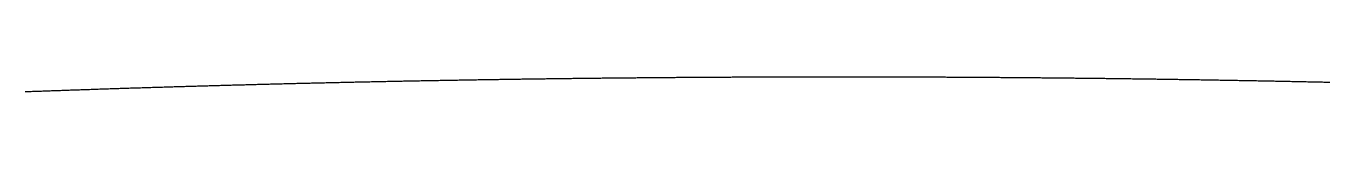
# Model space of a CAD drawing. Extents: x 6805096 to 46905100, y -25788412 to -58651.
# Drawn here: x 24497823 to 27805323, y -96428 to -58651 of the extents above; entities that cross this region are included whole.
import ezdxf

# ---------------------------------------------------------------- set-up
doc = ezdxf.new("R2010")
doc.units = 0

msp = doc.modelspace()

# ---------------------------------------------------------------- linework, layer by layer
at = {"layer": 'Layer 1'}
for p, q in [((25641431.169546, -66138.337838), (25637723.302704, -66198.85614)), ((25645139.040799, -66078.063114), (25641431.169546, -66138.337838)), ((25648846.916452, -66018.031967), (25645139.040799, -66078.063114)), ((25652554.796491, -65958.244398), (25648846.916452, -66018.031967)), ((25656262.680905, -65898.700407), (25652554.796491, -65958.244398)), ((25659970.569682, -65839.399995), (25656262.680905, -65898.700407)), ((25663678.462809, -65780.343161), (25659970.569682, -65839.399995)), ((25667386.360275, -65721.529907), (25663678.462809, -65780.343161)), ((25671094.262067, -65662.960231), (25667386.360275, -65721.529907)), ((25674802.168174, -65604.634135), (25671094.262067, -65662.960231)), ((25678510.078582, -65546.551619), (25674802.168174, -65604.634135)), ((25682217.993281, -65488.712684), (25678510.078582, -65546.551619)), ((25685925.912258, -65431.117328), (25682217.993281, -65488.712684)), ((25689633.8355, -65373.765553), (25685925.912258, -65431.117328)), ((25693341.762996, -65316.65736), (25689633.8355, -65373.765553)), ((25697049.694734, -65259.792747), (25693341.762996, -65316.65736)), ((25700757.630701, -65203.171716), (25697049.694734, -65259.792747)), ((25704465.570886, -65146.794267), (25700757.630701, -65203.171716)), ((25708173.515276, -65090.660401), (25704465.570886, -65146.794267)), ((25711881.463859, -65034.770116), (25708173.515276, -65090.660401)), ((25715589.416623, -64979.123415), (25711881.463859, -65034.770116)), ((25719297.373556, -64923.720296), (25715589.416623, -64979.123415)), ((25723005.334646, -64868.560761), (25719297.373556, -64923.720296)), ((25726713.299881, -64813.644809), (25723005.334646, -64868.560761)), ((25730421.269248, -64758.972441), (25726713.299881, -64813.644809)), ((25734129.242736, -64704.543658), (25730421.269248, -64758.972441)), ((25737837.220332, -64650.358458), (25734129.242736, -64704.543658)), ((25741545.202025, -64596.416844), (25737837.220332, -64650.358458)), ((25745253.187801, -64542.718815), (25741545.202025, -64596.416844)), ((25748961.17765, -64489.26437), (25745253.187801, -64542.718815)), ((25752669.171559, -64436.053512), (25748961.17765, -64489.26437)), ((25756377.169515, -64383.086239), (25752669.171559, -64436.053512)), ((25760085.171508, -64330.362553), (25756377.169515, -64383.086239)), ((25763793.177523, -64277.882453), (25760085.171508, -64330.362553)), ((25767501.187551, -64225.64594), (25763793.177523, -64277.882453)), ((25771209.201578, -64173.653014), (25767501.187551, -64225.64594)), ((25774917.219592, -64121.903675), (25771209.201578, -64173.653014)), ((25778625.241581, -64070.397924), (25774917.219592, -64121.903675)), ((25782333.267533, -64019.135761), (25778625.241581, -64070.397924)), ((25786041.297437, -63968.117186), (25782333.267533, -64019.135761)), ((25789749.331279, -63917.3422), (25786041.297437, -63968.117186)), ((25793457.369048, -63866.810802), (25789749.331279, -63917.3422)), ((25797165.410731, -63816.522993), (25793457.369048, -63866.810802)), ((25800873.456317, -63766.478774), (25797165.410731, -63816.522993)), ((25804581.505794, -63716.678144), (25800873.456317, -63766.478774)), ((25808289.559149, -63667.121105), (25804581.505794, -63716.678144)), ((25811997.61637, -63617.807655), (25808289.559149, -63667.121105)), ((25815705.677445, -63568.737796), (25811997.61637, -63617.807655)), ((25819413.742362, -63519.911528), (25815705.677445, -63568.737796)), ((25823121.811108, -63471.328851), (25819413.742362, -63519.911528)), ((25826829.883673, -63422.989765), (25823121.811108, -63471.328851)), ((25830537.960043, -63374.894271), (25826829.883673, -63422.989765)), ((25834246.040207, -63327.042369), (25830537.960043, -63374.894271)), ((25837954.124152, -63279.434059), (25834246.040207, -63327.042369)), ((25841662.211867, -63232.069342), (25837954.124152, -63279.434059)), ((25845370.303339, -63184.948218), (25841662.211867, -63232.069342)), ((25849078.398556, -63138.070686), (25845370.303339, -63184.948218)), ((25852786.497505, -63091.436748), (25849078.398556, -63138.070686)), ((25856494.600176, -63045.046404), (25852786.497505, -63091.436748)), ((25860202.706556, -62998.899653), (25856494.600176, -63045.046404)), ((25863910.816632, -62952.996497), (25860202.706556, -62998.899653)), ((25867618.930392, -62907.336936), (25863910.816632, -62952.996497)), ((25871327.047826, -62861.920969), (25867618.930392, -62907.336936)), ((25875035.168919, -62816.748597), (25871327.047826, -62861.920969)), ((25878743.293661, -62771.819821), (25875035.168919, -62816.748597)), ((25882451.422038, -62727.13464), (25878743.293661, -62771.819821)), ((25886159.55404, -62682.693056), (25882451.422038, -62727.13464)), ((25889867.689654, -62638.495068), (25886159.55404, -62682.693056)), ((25893575.828867, -62594.540676), (25889867.689654, -62638.495068)), ((25897283.971668, -62550.829881), (25893575.828867, -62594.540676)), ((25900992.118045, -62507.362683), (25897283.971668, -62550.829881)), ((25904700.267985, -62464.139083), (25900992.118045, -62507.362683)), ((25908408.421476, -62421.15908), (25904700.267985, -62464.139083)), ((25912116.578507, -62378.422676), (25908408.421476, -62421.15908)), ((25915824.739064, -62335.929869), (25912116.578507, -62378.422676)), ((25919532.903137, -62293.680662), (25915824.739064, -62335.929869)), ((25923241.070713, -62251.675053), (25919532.903137, -62293.680662)), ((25926949.241779, -62209.913043), (25923241.070713, -62251.675053)), ((25930657.416324, -62168.394633), (25926949.241779, -62209.913043)), ((25934365.594336, -62127.119822), (25930657.416324, -62168.394633)), ((25938073.775802, -62086.088611), (25934365.594336, -62127.119822)), ((25941781.96071, -62045.301001), (25938073.775802, -62086.088611)), ((25945490.149049, -62004.756991), (25941781.96071, -62045.301001)), ((25949198.340806, -61964.456583), (25945490.149049, -62004.756991)), ((25952906.535968, -61924.399775), (25949198.340806, -61964.456583)), ((25956614.734525, -61884.586569), (25952906.535968, -61924.399775)), ((25960322.936463, -61845.016964), (25956614.734525, -61884.586569)), ((25964031.141772, -61805.690962), (25960322.936463, -61845.016964)), ((25967739.350437, -61766.608562), (25964031.141772, -61805.690962)), ((25971447.562448, -61727.769764), (25967739.350437, -61766.608562)), ((25975155.777793, -61689.17457), (25971447.562448, -61727.769764)), ((25978863.996459, -61650.822978), (25975155.777793, -61689.17457)), ((25982572.218434, -61612.71499), (25978863.996459, -61650.822978)), ((25986280.443705, -61574.850606), (25982572.218434, -61612.71499)), ((25989988.672262, -61537.229826), (25986280.443705, -61574.850606)), ((25993696.904092, -61499.85265), (25989988.672262, -61537.229826)), ((25997405.139182, -61462.719079), (25993696.904092, -61499.85265)), ((26001113.377521, -61425.829112), (25997405.139182, -61462.719079)), ((26004821.619096, -61389.182751), (26001113.377521, -61425.829112)), ((26008529.863896, -61352.779996), (26004821.619096, -61389.182751)), ((26012238.111908, -61316.620846), (26008529.863896, -61352.779996)), ((26015946.36312, -61280.705302), (26012238.111908, -61316.620846)), ((26019654.61752, -61245.033365), (26015946.36312, -61280.705302)), ((26023362.875096, -61209.605034), (26019654.61752, -61245.033365)), ((26027071.135836, -61174.42031), (26023362.875096, -61209.605034)), ((26030779.399728, -61139.479193), (26027071.135836, -61174.42031)), ((26034487.666759, -61104.781684), (26030779.399728, -61139.479193)), ((26038195.936918, -61070.327783), (26034487.666759, -61104.781684)), ((26041904.210192, -61036.11749), (26038195.936918, -61070.327783)), ((26045612.486569, -61002.150805), (26041904.210192, -61036.11749)), ((26049320.766037, -60968.427728), (26045612.486569, -61002.150805)), ((26053029.048585, -60934.948261), (26049320.766037, -60968.427728)), ((26056737.334199, -60901.712403), (26053029.048585, -60934.948261)), ((26060445.622868, -60868.720154), (26056737.334199, -60901.712403)), ((26064153.91458, -60835.971515), (26060445.622868, -60868.720154)), ((26067862.209323, -60803.466487), (26064153.91458, -60835.971515)), ((26071570.507084, -60771.205068), (26067862.209323, -60803.466487)), ((26075278.807851, -60739.187261), (26071570.507084, -60771.205068)), ((26078987.111613, -60707.413064), (26075278.807851, -60739.187261)), ((26082695.418357, -60675.882479), (26078987.111613, -60707.413064)), ((26086403.728071, -60644.595505), (26082695.418357, -60675.882479)), ((26090112.040742, -60613.552143), (26086403.728071, -60644.595505)), ((26093820.35636, -60582.752393), (26090112.040742, -60613.552143)), ((26097528.674911, -60552.196255), (26093820.35636, -60582.752393)), ((26101236.996384, -60521.88373), (26097528.674911, -60552.196255)), ((26104945.320767, -60491.814818), (26101236.996384, -60521.88373)), ((26108653.648047, -60461.98952), (26104945.320767, -60491.814818)), ((26112361.978212, -60432.407834), (26108653.648047, -60461.98952)), ((26116070.31125, -60403.069763), (26112361.978212, -60432.407834)), ((26119778.647149, -60373.975306), (26116070.31125, -60403.069763)), ((26123486.985898, -60345.124463), (26119778.647149, -60373.975306)), ((26127195.327483, -60316.517235), (26123486.985898, -60345.124463)), ((26130903.671893, -60288.153622), (26127195.327483, -60316.517235)), ((26134612.019115, -60260.033624), (26130903.671893, -60288.153622)), ((26138320.369138, -60232.157242), (26134612.019115, -60260.033624)), ((26142028.721949, -60204.524476), (26138320.369138, -60232.157242)), ((26145737.077537, -60177.135326), (26142028.721949, -60204.524476)), ((26149445.435889, -60149.989792), (26145737.077537, -60177.135326)), ((26153153.796993, -60123.087875), (26149445.435889, -60149.989792)), ((26156862.160837, -60096.429575), (26153153.796993, -60123.087875)), ((26160570.527408, -60070.014892), (26156862.160837, -60096.429575)), ((26164278.896696, -60043.843827), (26160570.527408, -60070.014892)), ((26167987.268687, -60017.916379), (26164278.896696, -60043.843827)), ((26171695.64337, -59992.23255), (26167987.268687, -60017.916379)), ((26175404.020732, -59966.792339), (26171695.64337, -59992.23255)), ((26179112.400761, -59941.595747), (26175404.020732, -59966.792339)), ((26182820.783445, -59916.642774), (26179112.400761, -59941.595747)), ((26186529.168773, -59891.933421), (26182820.783445, -59916.642774)), ((26190237.556731, -59867.467687), (26186529.168773, -59891.933421)), ((26193945.947309, -59843.245572), (26190237.556731, -59867.467687)), ((26197654.340493, -59819.267078), (26193945.947309, -59843.245572)), ((26201362.736272, -59795.532205), (26197654.340493, -59819.267078)), ((26205071.134633, -59772.040952), (26201362.736272, -59795.532205)), ((26208779.535565, -59748.79332), (26205071.134633, -59772.040952)), ((26212487.939055, -59725.78931), (26208779.535565, -59748.79332)), ((26216196.345091, -59703.028921), (26212487.939055, -59725.78931)), ((26219904.753661, -59680.512154), (26216196.345091, -59703.028921)), ((26223613.164754, -59658.239009), (26219904.753661, -59680.512154)), ((26227321.578356, -59636.209487), (26223613.164754, -59658.239009)), ((26231029.994456, -59614.423587), (26227321.578356, -59636.209487)), ((26234738.413041, -59592.881311), (26231029.994456, -59614.423587)), ((26238446.8341, -59571.582658), (26234738.413041, -59592.881311)), ((26242155.257621, -59550.527628), (26238446.8341, -59571.582658)), ((26245863.683591, -59529.716223), (26242155.257621, -59550.527628)), ((26249572.111998, -59509.148441), (26245863.683591, -59529.716223)), ((26253280.54283, -59488.824285), (26249572.111998, -59509.148441)), ((26256988.976075, -59468.743752), (26253280.54283, -59488.824285)), ((26260697.411721, -59448.906845), (26256988.976075, -59468.743752)), ((26264405.849756, -59429.313564), (26260697.411721, -59448.906845)), ((26268114.290167, -59409.963908), (26264405.849756, -59429.313564)), ((26271822.732943, -59390.857878), (26268114.290167, -59409.963908)), ((26275531.178071, -59371.995474), (26271822.732943, -59390.857878)), ((26279239.62554, -59353.376696), (26275531.178071, -59371.995474)), ((26282948.075337, -59335.001546), (26279239.62554, -59353.376696)), ((26286656.52745, -59316.870022), (26282948.075337, -59335.001546)), ((26290364.981867, -59298.982126), (26286656.52745, -59316.870022)), ((26294073.438576, -59281.337858), (26290364.981867, -59298.982126)), ((26297781.897565, -59263.937217), (26294073.438576, -59281.337858)), ((26301490.358821, -59246.780205), (26297781.897565, -59263.937217)), ((26305198.822333, -59229.866821), (26301490.358821, -59246.780205)), ((26308907.288088, -59213.197066), (26305198.822333, -59229.866821)), ((26312615.756075, -59196.77094), (26308907.288088, -59213.197066)), ((26316324.226281, -59180.588444), (26312615.756075, -59196.77094)), ((26320032.698694, -59164.649577), (26316324.226281, -59180.588444)), ((26323741.173302, -59148.95434), (26320032.698694, -59164.649577)), ((26327449.650093, -59133.502734), (26323741.173302, -59148.95434)), ((26331158.129055, -59118.294758), (26327449.650093, -59133.502734)), ((26334866.610175, -59103.330412), (26331158.129055, -59118.294758)), ((26338575.093442, -59088.609698), (26334866.610175, -59103.330412)), ((26342283.578843, -59074.132616), (26338575.093442, -59088.609698)), ((26345992.066367, -59059.899165), (26342283.578843, -59074.132616)), ((26349700.556001, -59045.909346), (26345992.066367, -59059.899165)), ((26353409.047733, -59032.163159), (26349700.556001, -59045.909346)), ((26357117.541551, -59018.660605), (26353409.047733, -59032.163159)), ((26360826.037443, -59005.401683), (26357117.541551, -59018.660605)), ((26364534.535397, -58992.386395), (26360826.037443, -59005.401683)), ((26368243.035401, -58979.61474), (26364534.535397, -58992.386395)), ((26371951.537442, -58967.086719), (26368243.035401, -58979.61474)), ((26375660.041508, -58954.802332), (26371951.537442, -58967.086719)), ((26379368.547588, -58942.761579), (26375660.041508, -58954.802332)), ((26383077.055669, -58930.964461), (26379368.547588, -58942.761579)), ((26386785.56574, -58919.410978), (26383077.055669, -58930.964461)), ((26390494.077787, -58908.10113), (26386785.56574, -58919.410978)), ((26394202.591799, -58897.034917), (26390494.077787, -58908.10113)), ((26397911.107764, -58886.21234), (26394202.591799, -58897.034917)), ((26401619.62567, -58875.633399), (26397911.107764, -58886.21234)), ((26405328.145504, -58865.298094), (26401619.62567, -58875.633399)), ((26409036.667255, -58855.206426), (26405328.145504, -58865.298094)), ((26412745.19091, -58845.358395), (26409036.667255, -58855.206426)), ((26416453.716457, -58835.754), (26412745.19091, -58845.358395)), ((26420162.243885, -58826.393244), (26416453.716457, -58835.754)), ((26423870.77318, -58817.276125), (26420162.243885, -58826.393244)), ((26427579.304332, -58808.402644), (26423870.77318, -58817.276125)), ((26431287.837327, -58799.772801), (26427579.304332, -58808.402644)), ((26434996.372154, -58791.386597), (26431287.837327, -58799.772801)), ((26438704.908801, -58783.244032), (26434996.372154, -58791.386597)), ((26442413.447255, -58775.345106), (26438704.908801, -58783.244032)), ((26446121.987504, -58767.68982), (26442413.447255, -58775.345106)), ((26449830.529537, -58760.278173), (26446121.987504, -58767.68982)), ((26453539.073341, -58753.110166), (26449830.529537, -58760.278173)), ((26457247.618904, -58746.1858), (26453539.073341, -58753.110166)), ((26460956.166214, -58739.505074), (26457247.618904, -58746.1858)), ((26464664.715258, -58733.06799), (26460956.166214, -58739.505074)), ((26468373.266026, -58726.874546), (26464664.715258, -58733.06799)), ((26472081.818504, -58720.924744), (26468373.266026, -58726.874546)), ((26475790.37268, -58715.218584), (26472081.818504, -58720.924744)), ((26479498.928543, -58709.756065), (26475790.37268, -58715.218584)), ((26483207.48608, -58704.537189), (26479498.928543, -58709.756065)), ((26486916.045279, -58699.561956), (26483207.48608, -58704.537189)), ((26490624.606129, -58694.830366), (26486916.045279, -58699.561956)), ((26494333.168616, -58690.342418), (26490624.606129, -58694.830366)), ((26498041.732729, -58686.098115), (26494333.168616, -58690.342418)), ((26501750.298456, -58682.097455), (26498041.732729, -58686.098115)), ((26505458.865784, -58678.340439), (26501750.298456, -58682.097455)), ((26509167.434702, -58674.827068), (26505458.865784, -58678.340439)), ((26512876.005197, -58671.557341), (26509167.434702, -58674.827068)), ((26516584.577258, -58668.531259), (26512876.005197, -58671.557341)), ((26520293.150872, -58665.748822), (26516584.577258, -58668.531259)), ((26524001.726027, -58663.210031), (26520293.150872, -58665.748822)), ((26527710.30271, -58660.914886), (26524001.726027, -58663.210031)), ((26531418.880911, -58658.863387), (26527710.30271, -58660.914886)), ((26535127.460616, -58657.055534), (26531418.880911, -58658.863387)), ((26538836.041814, -58655.491328), (26535127.460616, -58657.055534)), ((26542544.624493, -58654.170769), (26538836.041814, -58655.491328)), ((26546253.20864, -58653.093857), (26542544.624493, -58654.170769)), ((26549961.794243, -58652.260592), (26546253.20864, -58653.093857)), ((26553670.38129, -58651.670975), (26549961.794243, -58652.260592)), ((26557378.96977, -58651.325007), (26553670.38129, -58651.670975)), ((26561087.559669, -58651.222687), (26557378.96977, -58651.325007)), ((26564796.150976, -58651.364015), (26561087.559669, -58651.222687)), ((26568504.743679, -58651.748993), (26564796.150976, -58651.364015)), ((26572213.337766, -58652.37762), (26568504.743679, -58651.748993)), ((26575921.933224, -58653.249896), (26572213.337766, -58652.37762)), ((26579630.530042, -58654.365822), (26575921.933224, -58653.249896)), ((26583339.128207, -58655.725399), (26579630.530042, -58654.365822)), ((26587047.727707, -58657.328625), (26583339.128207, -58655.725399)), ((26590756.32853, -58659.175503), (26587047.727707, -58657.328625)), ((26594464.930664, -58661.266031), (26590756.32853, -58659.175503)), ((26598173.534097, -58663.600211), (26594464.930664, -58661.266031)), ((26601882.138816, -58666.178042), (26598173.534097, -58663.600211)), ((26605590.744811, -58668.999525), (26601882.138816, -58666.178042)), ((26609299.352068, -58672.06466), (26605590.744811, -58668.999525)), ((26613007.960575, -58675.373448), (26609299.352068, -58672.06466)), ((26616716.57032, -58678.925888), (26613007.960575, -58675.373448)), ((26620425.181292, -58682.721982), (26616716.57032, -58678.925888)), ((26624133.793478, -58686.761728), (26620425.181292, -58682.721982)), ((26627842.406866, -58691.045128), (26624133.793478, -58686.761728)), ((26631551.021444, -58695.572183), (26627842.406866, -58691.045128)), ((26635259.637199, -58700.342891), (26631551.021444, -58695.572183)), ((26638968.25412, -58705.357253), (26635259.637199, -58700.342891)), ((26642676.872195, -58710.615271), (26638968.25412, -58705.357253)), ((26646385.491411, -58716.116943), (26642676.872195, -58710.615271)), ((26650094.111757, -58721.862271), (26646385.491411, -58716.116943)), ((26653802.733219, -58727.851254), (26650094.111757, -58721.862271)), ((26657511.355787, -58734.083894), (26653802.733219, -58727.851254)), ((26661219.979448, -58740.560189), (26657511.355787, -58734.083894)), ((26664928.604189, -58747.280141), (26661219.979448, -58740.560189)), ((26668637.23, -58754.24375), (26664928.604189, -58747.280141)), ((26672345.856867, -58761.451015), (26668637.23, -58754.24375)), ((26676054.484778, -58768.901938), (26672345.856867, -58761.451015)), ((26679763.113722, -58776.596519), (26676054.484778, -58768.901938)), ((26683471.743686, -58784.534757), (26679763.113722, -58776.596519)), ((26687180.374659, -58792.716654), (26683471.743686, -58784.534757)), ((26690889.006628, -58801.142209), (26687180.374659, -58792.716654)), ((26694597.63958, -58809.811423), (26690889.006628, -58801.142209)), ((26698306.273505, -58818.724296), (26694597.63958, -58809.811423)), ((26702014.908389, -58827.880828), (26698306.273505, -58818.724296)), ((26705723.544221, -58837.28102), (26702014.908389, -58827.880828)), ((26709432.180989, -58846.924872), (26705723.544221, -58837.28102)), ((26713140.81868, -58856.812384), (26709432.180989, -58846.924872)), ((26716849.457282, -58866.943556), (26713140.81868, -58856.812384)), ((26720558.096784, -58877.31839), (26716849.457282, -58866.943556)), ((26724266.737172, -58887.936884), (26720558.096784, -58877.31839)), ((26727975.378436, -58898.79904), (26724266.737172, -58887.936884)), ((26731684.020563, -58909.904857), (26727975.378436, -58898.79904)), ((26735392.66354, -58921.254336), (26731684.020563, -58909.904857)), ((26739101.307356, -58932.847478), (26735392.66354, -58921.254336)), ((26742809.951999, -58944.684282), (26739101.307356, -58932.847478)), ((26746518.597456, -58956.764749), (26742809.951999, -58944.684282)), ((26750227.243715, -58969.088879), (26746518.597456, -58956.764749)), ((26753935.890765, -58981.656672), (26750227.243715, -58969.088879)), ((26757644.538593, -58994.468129), (26753935.890765, -58981.656672)), ((26761353.187187, -59007.52325), (26757644.538593, -58994.468129)), ((26765061.836534, -59020.822035), (26761353.187187, -59007.52325)), ((26768770.486624, -59034.364484), (26765061.836534, -59020.822035)), ((26772479.137443, -59048.150599), (26768770.486624, -59034.364484)), ((26776187.78898, -59062.180378), (26772479.137443, -59048.150599)), ((26779896.441222, -59076.453823), (26776187.78898, -59062.180378)), ((26783605.094158, -59090.970934), (26779896.441222, -59076.453823)), ((26787313.747774, -59105.73171), (26783605.094158, -59090.970934)), ((26791022.40206, -59120.736153), (26787313.747774, -59105.73171)), ((26794731.057003, -59135.984263), (26791022.40206, -59120.736153)), ((26798439.712591, -59151.476039), (26794731.057003, -59135.984263)), ((26802148.368812, -59167.211482), (26798439.712591, -59151.476039)), ((26805857.025653, -59183.190593), (26802148.368812, -59167.211482)), ((26809565.683103, -59199.413371), (26805857.025653, -59183.190593)), ((26813274.34115, -59215.879817), (26809565.683103, -59199.413371)), ((26816982.999781, -59232.589932), (26813274.34115, -59215.879817)), ((26820691.658984, -59249.543715), (26816982.999781, -59232.589932)), ((26824400.318747, -59266.741167), (26820691.658984, -59249.543715)), ((26828108.979058, -59284.182288), (26824400.318747, -59266.741167)), ((26831817.639906, -59301.867079), (26828108.979058, -59284.182288)), ((26835526.301277, -59319.795539), (26831817.639906, -59301.867079)), ((26839234.963159, -59337.967669), (26835526.301277, -59319.795539)), ((26842943.625542, -59356.38347), (26839234.963159, -59337.967669)), ((26846652.288412, -59375.042941), (26842943.625542, -59356.38347)), ((26850360.951757, -59393.946083), (26846652.288412, -59375.042941)), ((26854069.615565, -59413.092896), (26850360.951757, -59393.946083)), ((26857778.279825, -59432.483381), (26854069.615565, -59413.092896)), ((26861486.944524, -59452.117537), (26857778.279825, -59432.483381)), ((26865195.609649, -59471.995365), (26861486.944524, -59452.117537)), ((26868904.27519, -59492.116866), (26865195.609649, -59471.995365)), ((26872612.941133, -59512.482039), (26868904.27519, -59492.116866)), ((26876321.607466, -59533.090885), (26872612.941133, -59512.482039)), ((26880030.274179, -59553.943404), (26876321.607466, -59533.090885)), ((26883738.941257, -59575.039597), (26880030.274179, -59553.943404)), ((26887447.60869, -59596.379463), (26883738.941257, -59575.039597)), ((26891156.276465, -59617.963004), (26887447.60869, -59596.379463)), ((26894864.94457, -59639.790219), (26891156.276465, -59617.963004)), ((26898573.612993, -59661.861108), (26894864.94457, -59639.790219)), ((26902282.281722, -59684.175672), (26898573.612993, -59661.861108)), ((26905990.950745, -59706.733911), (26902282.281722, -59684.175672)), ((26909699.620049, -59729.535826), (26905990.950745, -59706.733911)), ((26913408.289623, -59752.581417), (26909699.620049, -59729.535826)), ((26917116.959454, -59775.870684), (26913408.289623, -59752.581417)), ((26920825.62953, -59799.403627), (26917116.959454, -59775.870684)), ((26924534.29984, -59823.180246), (26920825.62953, -59799.403627)), ((26928242.970371, -59847.200543), (26924534.29984, -59823.180246)), ((26931951.64111, -59871.464516), (26928242.970371, -59847.200543)), ((26935660.312047, -59895.972168), (26931951.64111, -59871.464516)), ((26939368.983168, -59920.723497), (26935660.312047, -59895.972168)), ((26943077.654462, -59945.718504), (26939368.983168, -59920.723497)), ((26946786.325916, -59970.957189), (26943077.654462, -59945.718504)), ((26950494.997519, -59996.439553), (26946786.325916, -59970.957189)), ((26954203.669258, -60022.165596), (26950494.997519, -59996.439553)), ((26957912.341121, -60048.135318), (26954203.669258, -60022.165596)), ((26961621.013096, -60074.34872), (26957912.341121, -60048.135318)), ((26965329.685171, -60100.805801), (26961621.013096, -60074.34872)), ((26969038.357335, -60127.506563), (26965329.685171, -60100.805801)), ((26972747.029573, -60154.451004), (26969038.357335, -60127.506563)), ((26976455.701876, -60181.639127), (26972747.029573, -60154.451004)), ((26980164.37423, -60209.07093), (26976455.701876, -60181.639127)), ((26983873.046623, -60236.746415), (26980164.37423, -60209.07093)), ((26987581.719044, -60264.665581), (26983873.046623, -60236.746415)), ((26991290.39148, -60292.828429), (26987581.719044, -60264.665581)), ((26994999.063919, -60321.234959), (26991290.39148, -60292.828429)), ((26998707.736349, -60349.885172), (26994999.063919, -60321.234959)), ((27002416.408758, -60378.779067), (26998707.736349, -60349.885172)), ((27006125.081133, -60407.916645), (27002416.408758, -60378.779067)), ((27009833.753463, -60437.297906), (27006125.081133, -60407.916645)), ((27013542.425736, -60466.922851), (27009833.753463, -60437.297906)), ((27017251.097939, -60496.79148), (27013542.425736, -60466.922851)), ((27020959.770061, -60526.903792), (27017251.097939, -60496.79148)), ((27024668.442088, -60557.25979), (27020959.770061, -60526.903792)), ((27028377.11401, -60587.859471), (27024668.442088, -60557.25979)), ((27032085.785814, -60618.702838), (27028377.11401, -60587.859471)), ((27035794.457488, -60649.78989), (27032085.785814, -60618.702838)), ((27039503.129019, -60681.120628), (27035794.457488, -60649.78989)), ((27043211.800396, -60712.695051), (27039503.129019, -60681.120628)), ((27046920.471607, -60744.513161), (27043211.800396, -60712.695051)), ((27050629.142639, -60776.574957), (27046920.471607, -60744.513161)), ((27054337.81348, -60808.880439), (27050629.142639, -60776.574957)), ((27058046.484119, -60841.429609), (27054337.81348, -60808.880439)), ((27061755.154542, -60874.222466), (27058046.484119, -60841.429609)), ((27065463.824739, -60907.25901), (27061755.154542, -60874.222466)), ((27069172.494696, -60940.539243), (27065463.824739, -60907.25901)), ((27072881.164403, -60974.063163), (27069172.494696, -60940.539243)), ((27076589.833846, -61007.830772), (27072881.164403, -60974.063163)), ((27080298.503013, -61041.84207), (27076589.833846, -61007.830772)), ((27084007.171893, -61076.097056), (27080298.503013, -61041.84207)), ((27087715.840473, -61110.595732), (27084007.171893, -61076.097056)), ((27091424.508742, -61145.338098), (27087715.840473, -61110.595732)), ((27095133.176686, -61180.324153), (27091424.508742, -61145.338098)), ((27098841.844295, -61215.553899), (27095133.176686, -61180.324153)), ((27102550.511556, -61251.027335), (27098841.844295, -61215.553899)), ((27106259.178456, -61286.744461), (27102550.511556, -61251.027335)), ((27109967.844984, -61322.705279), (27106259.178456, -61286.744461)), ((27113676.511127, -61358.909788), (27109967.844984, -61322.705279)), ((27117385.176874, -61395.357988), (27113676.511127, -61358.909788)), ((27121093.842213, -61432.049881), (27117385.176874, -61395.357988)), ((27124802.50713, -61468.985466), (27121093.842213, -61432.049881)), ((27128511.171615, -61506.164743), (27124802.50713, -61468.985466)), ((27132219.835655, -61543.587712), (27128511.171615, -61506.164743)), ((27135928.499237, -61581.254375), (27132219.835655, -61543.587712)), ((27139637.16235, -61619.164732), (27135928.499237, -61581.254375)), ((27143345.824983, -61657.318781), (27139637.16235, -61619.164732)), ((27147054.487121, -61695.716525), (27143345.824983, -61657.318781)), ((27150763.148754, -61734.357963), (27147054.487121, -61695.716525)), ((27154471.80987, -61773.243095), (27150763.148754, -61734.357963)), ((27158180.470455, -61812.371922), (27154471.80987, -61773.243095)), ((27161889.130499, -61851.744445), (27158180.470455, -61812.371922)), ((27165597.789989, -61891.360662), (27161889.130499, -61851.744445)), ((27169306.448913, -61931.220575), (27165597.789989, -61891.360662)), ((27173015.107258, -61971.324184), (27169306.448913, -61931.220575)), ((27176723.765013, -62011.671489), (27173015.107258, -61971.324184)), ((27180432.422166, -62052.262491), (27176723.765013, -62011.671489)), ((27184141.078704, -62093.09719), (27180432.422166, -62052.262491)), ((27187849.734616, -62134.175585), (27184141.078704, -62093.09719)), ((27191558.389889, -62175.497678), (27187849.734616, -62134.175585)), ((27195267.044511, -62217.063469), (27191558.389889, -62175.497678)), ((27198975.69847, -62258.872957), (27195267.044511, -62217.063469)), ((27202684.351754, -62300.926144), (27198975.69847, -62258.872957)), ((27206393.004351, -62343.223029), (27202684.351754, -62300.926144)), ((27210101.656248, -62385.763613), (27206393.004351, -62343.223029)), ((27213810.307434, -62428.547896), (27210101.656248, -62385.763613)), ((27217518.957897, -62471.575879), (27213810.307434, -62428.547896)), ((27221227.607624, -62514.847561), (27217518.957897, -62471.575879)), ((27224936.256603, -62558.362943), (27221227.607624, -62514.847561)), ((27228644.904822, -62602.122025), (27224936.256603, -62558.362943)), ((27232353.552269, -62646.124808), (27228644.904822, -62602.122025)), ((27236062.198933, -62690.371291), (27232353.552269, -62646.124808)), ((27239770.8448, -62734.861476), (27236062.198933, -62690.371291)), ((27243479.489859, -62779.595362), (27239770.8448, -62734.861476)), ((27247188.134097, -62824.57295), (27243479.489859, -62779.595362)), ((27250896.777503, -62869.79424), (27247188.134097, -62824.57295)), ((27254605.420064, -62915.259232), (27250896.777503, -62869.79424)), ((27258314.061769, -62960.967926), (27254605.420064, -62915.259232)), ((27262022.702604, -63006.920324), (27258314.061769, -62960.967926)), ((27265731.342559, -63053.116424), (27262022.702604, -63006.920324)), ((27269439.981621, -63099.556228), (27265731.342559, -63053.116424)), ((27273148.619777, -63146.239735), (27269439.981621, -63099.556228)), ((27276857.257017, -63193.166947), (27273148.619777, -63146.239735)), ((27280565.893326, -63240.337863), (27276857.257017, -63193.166947)), ((27284274.528695, -63287.752483), (27280565.893326, -63240.337863)), ((27287983.16311, -63335.410808), (27284274.528695, -63287.752483)), ((27291691.796559, -63383.312839), (27287983.16311, -63335.410808)), ((27295400.42903, -63431.458574), (27291691.796559, -63383.312839)), ((27299109.060511, -63479.848016), (27295400.42903, -63431.458574)), ((27302817.69099, -63528.481163), (27299109.060511, -63479.848016)), ((27306526.320455, -63577.358017), (27302817.69099, -63528.481163)), ((27310234.948894, -63626.478577), (27306526.320455, -63577.358017)), ((27313943.576294, -63675.842844), (27310234.948894, -63626.478577)), ((27317652.202644, -63725.450819), (27313943.576294, -63675.842844)), ((27321360.827931, -63775.3025), (27317652.202644, -63725.450819)), ((27325069.452144, -63825.39789), (27321360.827931, -63775.3025)), ((27328778.07527, -63875.736987), (27325069.452144, -63825.39789)), ((27332486.697296, -63926.319793), (27328778.07527, -63875.736987)), ((27336195.318212, -63977.146307), (27332486.697296, -63926.319793)), ((27339903.938005, -64028.21653), (27336195.318212, -63977.146307)), ((27343612.556662, -64079.530463), (27339903.938005, -64028.21653)), ((27347321.174172, -64131.088104), (27343612.556662, -64079.530463)), ((27351029.790522, -64182.889456), (27347321.174172, -64131.088104)), ((27354738.405701, -64234.934518), (27351029.790522, -64182.889456)), ((27358447.019697, -64287.223289), (27354738.405701, -64234.934518)), ((27362155.632496, -64339.755772), (27358447.019697, -64287.223289)), ((27365864.244087, -64392.531965), (27362155.632496, -64339.755772)), ((27369572.854459, -64445.55187), (27365864.244087, -64392.531965)), ((27373281.463598, -64498.815486), (27369572.854459, -64445.55187)), ((27376990.071493, -64552.322813), (27373281.463598, -64498.815486)), ((27380698.678132, -64606.073853), (27376990.071493, -64552.322813)), ((27384407.283502, -64660.068605), (27380698.678132, -64606.073853)), ((27388115.887591, -64714.30707), (27384407.283502, -64660.068605)), ((27391824.490388, -64768.789248), (27388115.887591, -64714.30707)), ((27395533.09188, -64823.515139), (27391824.490388, -64768.789248)), ((27399241.692056, -64878.484743), (27395533.09188, -64823.515139)), ((27402950.290902, -64933.698061), (27399241.692056, -64878.484743)), ((27406658.888407, -64989.155093), (27402950.290902, -64933.698061)), ((27410367.484559, -65044.85584), (27406658.888407, -64989.155093)), ((27414076.079345, -65100.800301), (27410367.484559, -65044.85584)), ((27417784.672754, -65156.988477), (27414076.079345, -65100.800301)), ((27421493.264773, -65213.420368), (27417784.672754, -65156.988477)), ((27425201.855391, -65270.095975), (27421493.264773, -65213.420368)), ((27428910.444595, -65327.015297), (27425201.855391, -65270.095975)), ((27432619.032373, -65384.178336), (27428910.444595, -65327.015297)), ((27436327.618713, -65441.585091), (27432619.032373, -65384.178336)), ((27440036.203603, -65499.235562), (27436327.618713, -65441.585091)), ((27443744.78703, -65557.129751), (27440036.203603, -65499.235562)), ((27447453.368984, -65615.267657), (27443744.78703, -65557.129751)), ((27451161.94945, -65673.64928), (27447453.368984, -65615.267657)), ((27454870.528419, -65732.274621), (27451161.94945, -65673.64928)), ((27458579.105876, -65791.14368), (27454870.528419, -65732.274621)), ((27462287.681811, -65850.256458), (27458579.105876, -65791.14368)), ((27465996.256211, -65909.612954), (27462287.681811, -65850.256458)), ((27469704.829064, -65969.213169), (27465996.256211, -65909.612954)), ((27473413.400358, -66029.057103), (27469704.829064, -65969.213169)), ((27477121.97008, -66089.144757), (27473413.400358, -66029.057103)), ((27480830.538219, -66149.476131), (27477121.97008, -66089.144757)), ((27484539.104763, -66210.051225), (27480830.538219, -66149.476131)), ((24499675.703922, -96292.418126), (24495969.771982, -96427.94452)), ((24503381.644002, -96157.13522), (24499675.703922, -96292.418126)), ((24507087.592212, -96022.095804), (24503381.644002, -96157.13522)), ((24510793.548538, -95887.299876), (24507087.592212, -96022.095804)), ((24514499.512969, -95752.747438), (24510793.548538, -95887.299876)), ((24518205.485493, -95618.438489), (24514499.512969, -95752.747438)), ((24521911.466097, -95484.373031), (24518205.485493, -95618.438489)), ((24525617.45477, -95350.551063), (24521911.466097, -95484.373031)), ((24529323.451499, -95216.972585), (24525617.45477, -95350.551063)), ((24533029.456272, -95083.637599), (24529323.451499, -95216.972585)), ((24536735.469077, -94950.546103), (24533029.456272, -95083.637599)), ((24540441.489902, -94817.698099), (24536735.469077, -94950.546103)), ((24544147.518734, -94685.093587), (24540441.489902, -94817.698099)), ((24547853.555563, -94552.732566), (24544147.518734, -94685.093587)), ((24551559.600375, -94420.615038), (24547853.555563, -94552.732566)), ((24555265.653159, -94288.741003), (24551559.600375, -94420.615038)), ((24558971.713902, -94157.11046), (24555265.653159, -94288.741003)), ((24562677.782592, -94025.723411), (24558971.713902, -94157.11046)), ((24566383.859218, -93894.579855), (24562677.782592, -94025.723411)), ((24570089.943766, -93763.679793), (24566383.859218, -93894.579855)), ((24573796.036226, -93633.023225), (24570089.943766, -93763.679793)), ((24577502.136584, -93502.610151), (24573796.036226, -93633.023225)), ((24581208.24483, -93372.440572), (24577502.136584, -93502.610151)), ((24584914.360949, -93242.514487), (24581208.24483, -93372.440572)), ((24588620.484932, -93112.831898), (24584914.360949, -93242.514487)), ((24592326.616764, -92983.392805), (24588620.484932, -93112.831898)), ((24596032.756435, -92854.197207), (24592326.616764, -92983.392805)), ((24599738.903932, -92725.245105), (24596032.756435, -92854.197207)), ((24603445.059244, -92596.536499), (24599738.903932, -92725.245105)), ((24607151.222357, -92468.07139), (24603445.059244, -92596.536499)), ((24610857.39326, -92339.849778), (24607151.222357, -92468.07139)), ((24614563.571941, -92211.871664), (24610857.39326, -92339.849778)), ((24618269.758387, -92084.137046), (24614563.571941, -92211.871664)), ((24621975.952587, -91956.645927), (24618269.758387, -92084.137046)), ((24625682.154528, -91829.398305), (24621975.952587, -91956.645927)), ((24629388.364199, -91702.394182), (24625682.154528, -91829.398305)), ((24633094.581587, -91575.633558), (24629388.364199, -91702.394182)), ((24636800.80668, -91449.116432), (24633094.581587, -91575.633558)), ((24640507.039466, -91322.842806), (24636800.80668, -91449.116432)), ((24644213.279933, -91196.812679), (24640507.039466, -91322.842806)), ((24647919.528068, -91071.026052), (24644213.279933, -91196.812679)), ((24651625.78386, -90945.482925), (24647919.528068, -91071.026052)), ((24655332.047297, -90820.183299), (24651625.78386, -90945.482925)), ((24659038.318366, -90695.127173), (24655332.047297, -90820.183299)), ((24662744.597056, -90570.314548), (24659038.318366, -90695.127173)), ((24666450.883353, -90445.745424), (24662744.597056, -90570.314548)), ((24670157.177247, -90321.419802), (24666450.883353, -90445.745424)), ((24673863.478725, -90197.337682), (24670157.177247, -90321.419802)), ((24677569.787774, -90073.499063), (24673863.478725, -90197.337682)), ((24681276.104384, -89949.903947), (24677569.787774, -90073.499063)), ((24684982.428541, -89826.552334), (24681276.104384, -89949.903947)), ((24688688.760233, -89703.444224), (24684982.428541, -89826.552334)), ((24692395.099449, -89580.579617), (24688688.760233, -89703.444224)), ((24696101.446177, -89457.958513), (24692395.099449, -89580.579617)), ((24699807.800403, -89335.580914), (24696101.446177, -89457.958513)), ((24703514.162117, -89213.446818), (24699807.800403, -89335.580914)), ((24707220.531306, -89091.556227), (24703514.162117, -89213.446818)), ((24710926.907957, -88969.909141), (24707220.531306, -89091.556227)), ((24714633.292059, -88848.505559), (24710926.907957, -88969.909141)), ((24718339.6836, -88727.345483), (24714633.292059, -88848.505559)), ((24722046.082568, -88606.428912), (24718339.6836, -88727.345483)), ((24725752.48895, -88485.755847), (24722046.082568, -88606.428912)), ((24729458.902734, -88365.326289), (24725752.48895, -88485.755847)), ((24733165.323909, -88245.140237), (24729458.902734, -88365.326289)), ((24736871.752461, -88125.197691), (24733165.323909, -88245.140237)), ((24740578.18838, -88005.498652), (24736871.752461, -88125.197691)), ((24744284.631652, -87886.043121), (24740578.18838, -88005.498652)), ((24747991.082267, -87766.831097), (24744284.631652, -87886.043121)), ((24751697.540211, -87647.862582), (24747991.082267, -87766.831097)), ((24755404.005472, -87529.137574), (24751697.540211, -87647.862582)), ((24759110.478039, -87410.656074), (24755404.005472, -87529.137574)), ((24762816.957899, -87292.418084), (24759110.478039, -87410.656074)), ((24766523.445041, -87174.423602), (24762816.957899, -87292.418084)), ((24770229.939452, -87056.67263), (24766523.445041, -87174.423602)), ((24773936.441119, -86939.165167), (24770229.939452, -87056.67263)), ((24777642.950032, -86821.901215), (24773936.441119, -86939.165167)), ((24781349.466177, -86704.880772), (24777642.950032, -86821.901215)), ((24785055.989543, -86588.10384), (24781349.466177, -86704.880772)), ((24788762.520118, -86471.570418), (24785055.989543, -86588.10384)), ((24792469.057889, -86355.280508), (24788762.520118, -86471.570418)), ((24796175.602844, -86239.234109), (24792469.057889, -86355.280508)), ((24799882.154972, -86123.431221), (24796175.602844, -86239.234109)), ((24803588.71426, -86007.871846), (24799882.154972, -86123.431221)), ((24807295.280696, -85892.555982), (24803588.71426, -86007.871846)), ((24811001.854268, -85777.483631), (24807295.280696, -85892.555982)), ((24814708.434963, -85662.654793), (24811001.854268, -85777.483631)), ((24818415.02277, -85548.069468), (24814708.434963, -85662.654793)), ((24822121.617677, -85433.727656), (24818415.02277, -85548.069468)), ((24825828.219671, -85319.629358), (24822121.617677, -85433.727656)), ((24829534.828741, -85205.774573), (24825828.219671, -85319.629358)), ((24833241.444874, -85092.163303), (24829534.828741, -85205.774573)), ((24836948.068058, -84978.795547), (24833241.444874, -85092.163303)), ((24840654.698281, -84865.671307), (24836948.068058, -84978.795547)), ((24844361.335531, -84752.790581), (24840654.698281, -84865.671307)), ((24848067.979796, -84640.15337), (24844361.335531, -84752.790581)), ((24851774.631063, -84527.759675), (24848067.979796, -84640.15337)), ((24855481.289321, -84415.609496), (24851774.631063, -84527.759675)), ((24859187.954558, -84303.702834), (24855481.289321, -84415.609496)), ((24862894.626761, -84192.039687), (24859187.954558, -84303.702834)), ((24866601.305918, -84080.620058), (24862894.626761, -84192.039687)), ((24870307.992018, -83969.443946), (24866601.305918, -84080.620058)), ((24874014.685047, -83858.511351), (24870307.992018, -83969.443946)), ((24877721.384994, -83747.822273), (24874014.685047, -83858.511351)), ((24881428.091847, -83637.376714), (24877721.384994, -83747.822273)), ((24885134.805594, -83527.174673), (24881428.091847, -83637.376714)), ((24888841.526223, -83417.21615), (24885134.805594, -83527.174673)), ((24892548.253721, -83307.501146), (24888841.526223, -83417.21615)), ((24896254.988076, -83198.029661), (24892548.253721, -83307.501146)), ((24899961.729277, -83088.801696), (24896254.988076, -83198.029661)), ((24903668.47731, -82979.81725), (24899961.729277, -83088.801696)), ((24907375.232165, -82871.076324), (24903668.47731, -82979.81725)), ((24911081.993829, -82762.578919), (24907375.232165, -82871.076324)), ((24914788.762289, -82654.325033), (24911081.993829, -82762.578919)), ((24918495.537535, -82546.314669), (24914788.762289, -82654.325033)), ((24922202.319553, -82438.547826), (24918495.537535, -82546.314669)), ((24925909.108331, -82331.024504), (24922202.319553, -82438.547826)), ((24929615.903858, -82223.744704), (24925909.108331, -82331.024504)), ((24933322.706121, -82116.708426), (24929615.903858, -82223.744704)), ((24937029.515108, -82009.91567), (24933322.706121, -82116.708426)), ((24940736.330807, -81903.366437), (24937029.515108, -82009.91567)), ((24944443.153206, -81797.060727), (24940736.330807, -81903.366437)), ((24948149.982294, -81690.998539), (24944443.153206, -81797.060727)), ((24951856.818056, -81585.179875), (24948149.982294, -81690.998539)), ((24955563.660483, -81479.604735), (24951856.818056, -81585.179875)), ((24959270.509561, -81374.273119), (24955563.660483, -81479.604735)), ((24962977.365278, -81269.185027), (24959270.509561, -81374.273119)), ((24966684.227623, -81164.34046), (24962977.365278, -81269.185027)), ((24970391.096582, -81059.739417), (24966684.227623, -81164.34046)), ((24974097.972145, -80955.3819), (24970391.096582, -81059.739417)), ((24977804.854299, -80851.267908), (24974097.972145, -80955.3819)), ((24981511.743032, -80747.397441), (24977804.854299, -80851.267908)), ((24985218.638331, -80643.770501), (24981511.743032, -80747.397441)), ((24988925.540185, -80540.387087), (24985218.638331, -80643.770501)), ((24992632.448582, -80437.247199), (24988925.540185, -80540.387087)), ((24996339.363509, -80334.350839), (24992632.448582, -80437.247199)), ((25000046.284954, -80231.698006), (24996339.363509, -80334.350839)), ((25003753.212905, -80129.2887), (25000046.284954, -80231.698006)), ((25007460.147351, -80027.122921), (25003753.212905, -80129.2887)), ((25011167.088278, -79925.200671), (25007460.147351, -80027.122921)), ((25014874.035676, -79823.521949), (25011167.088278, -79925.200671)), ((25018580.989531, -79722.086756), (25014874.035676, -79823.521949)), ((25022287.949832, -79620.895091), (25018580.989531, -79722.086756)), ((25025994.916566, -79519.946956), (25022287.949832, -79620.895091)), ((25029701.889722, -79419.24235), (25025994.916566, -79519.946956)), ((25033408.869286, -79318.781274), (25029701.889722, -79419.24235)), ((25037115.855249, -79218.563728), (25033408.869286, -79318.781274)), ((25040822.847596, -79118.589712), (25037115.855249, -79218.563728)), ((25044529.846316, -79018.859227), (25040822.847596, -79118.589712)), ((25048236.851397, -78919.372273), (25044529.846316, -79018.859227)), ((25051943.862827, -78820.12885), (25048236.851397, -78919.372273)), ((25055650.880594, -78721.128958), (25051943.862827, -78820.12885)), ((25059357.904685, -78622.372599), (25055650.880594, -78721.128958)), ((25063064.935088, -78523.859771), (25059357.904685, -78622.372599)), ((25066771.971792, -78425.590475), (25063064.935088, -78523.859771)), ((25070479.014784, -78327.564713), (25066771.971792, -78425.590475)), ((25074186.064052, -78229.782483), (25070479.014784, -78327.564713)), ((25077893.119584, -78132.243786), (25074186.064052, -78229.782483)), ((25081600.181368, -78034.948623), (25077893.119584, -78132.243786)), ((25085307.249392, -77937.896993), (25081600.181368, -78034.948623)), ((25089014.323643, -77841.088898), (25085307.249392, -77937.896993)), ((25092721.40411, -77744.524337), (25089014.323643, -77841.088898)), ((25096428.49078, -77648.203311), (25092721.40411, -77744.524337)), ((25100135.583642, -77552.125819), (25096428.49078, -77648.203311)), ((25103842.682683, -77456.291863), (25100135.583642, -77552.125819)), ((25107549.787891, -77360.701442), (25103842.682683, -77456.291863)), ((25111256.899254, -77265.354557), (25107549.787891, -77360.701442)), ((25114964.01676, -77170.251208), (25111256.899254, -77265.354557)), ((25118671.140397, -77075.391396), (25114964.01676, -77170.251208)), ((25122378.270152, -76980.77512), (25118671.140397, -77075.391396)), ((25126085.406014, -76886.402381), (25122378.270152, -76980.77512)), ((25129792.54797, -76792.27318), (25126085.406014, -76886.402381)), ((25133499.696009, -76698.387515), (25129792.54797, -76792.27318)), ((25137206.850118, -76604.745389), (25133499.696009, -76698.387515)), ((25140914.010285, -76511.346801), (25137206.850118, -76604.745389)), ((25144621.176498, -76418.191751), (25140914.010285, -76511.346801)), ((25148328.348745, -76325.28024), (25144621.176498, -76418.191751)), ((25152035.527013, -76232.612268), (25148328.348745, -76325.28024)), ((25155742.711292, -76140.187835), (25152035.527013, -76232.612268)), ((25159449.901568, -76048.006941), (25155742.711292, -76140.187835)), ((25163157.097829, -75956.069588), (25159449.901568, -76048.006941)), ((25166864.300064, -75864.375774), (25163157.097829, -75956.069588)), ((25170571.50826, -75772.925501), (25166864.300064, -75864.375774)), ((25174278.722405, -75681.718769), (25170571.50826, -75772.925501)), ((25177985.942487, -75590.755577), (25174278.722405, -75681.718769)), ((25181693.168494, -75500.035927), (25177985.942487, -75590.755577)), ((25185400.400414, -75409.559818), (25181693.168494, -75500.035927)), ((25189107.638234, -75319.327252), (25185400.400414, -75409.559818)), ((25192814.881943, -75229.338227), (25189107.638234, -75319.327252)), ((25196522.131529, -75139.592745), (25192814.881943, -75229.338227)), ((25200229.386979, -75050.090805), (25196522.131529, -75139.592745)), ((25203936.648281, -74960.832409), (25200229.386979, -75050.090805)), ((25207643.915423, -74871.817555), (25203936.648281, -74960.832409)), ((25211351.188393, -74783.046246), (25207643.915423, -74871.817555)), ((25215058.467179, -74694.51848), (25211351.188393, -74783.046246)), ((25218765.751769, -74606.234258), (25215058.467179, -74694.51848)), ((25222473.042151, -74518.193581), (25218765.751769, -74606.234258)), ((25226180.338312, -74430.396448), (25222473.042151, -74518.193581)), ((25229887.640241, -74342.842861), (25226180.338312, -74430.396448)), ((25233594.947925, -74255.532819), (25229887.640241, -74342.842861)), ((25237302.261353, -74168.466322), (25233594.947925, -74255.532819)), ((25241009.580511, -74081.643371), (25237302.261353, -74168.466322)), ((25244716.905389, -73995.063967), (25241009.580511, -74081.643371)), ((25248424.235973, -73908.728108), (25244716.905389, -73995.063967)), ((25252131.572252, -73822.635797), (25248424.235973, -73908.728108)), ((25255838.914214, -73736.787032), (25252131.572252, -73822.635797)), ((25259546.261847, -73651.181815), (25255838.914214, -73736.787032)), ((25263253.615138, -73565.820146), (25259546.261847, -73651.181815)), ((25266960.974075, -73480.702024), (25263253.615138, -73565.820146)), ((25270668.338647, -73395.827451), (25266960.974075, -73480.702024)), ((25274375.708841, -73311.196426), (25270668.338647, -73395.827451)), ((25278083.084645, -73226.80895), (25274375.708841, -73311.196426)), ((25281790.466047, -73142.665022), (25278083.084645, -73226.80895)), ((25285497.853034, -73058.764644), (25281790.466047, -73142.665022)), ((25289205.245596, -72975.107816), (25285497.853034, -73058.764644)), ((25292912.643719, -72891.694538), (25289205.245596, -72975.107816)), ((25296620.047391, -72808.52481), (25292912.643719, -72891.694538)), ((25300327.456601, -72725.598632), (25296620.047391, -72808.52481)), ((25304034.871336, -72642.916005), (25300327.456601, -72725.598632)), ((25307742.291584, -72560.476929), (25304034.871336, -72642.916005)), ((25311449.717334, -72478.281405), (25307742.291584, -72560.476929)), ((25315157.148572, -72396.329432), (25311449.717334, -72478.281405)), ((25318864.585287, -72314.621011), (25315157.148572, -72396.329432)), ((25322572.027467, -72233.156142), (25318864.585287, -72314.621011)), ((25326279.475099, -72151.934826), (25322572.027467, -72233.156142)), ((25329986.928172, -72070.957062), (25326279.475099, -72151.934826)), ((25333694.386674, -71990.222852), (25329986.928172, -72070.957062)), ((25337401.850591, -71909.732195), (25333694.386674, -71990.222852)), ((25341109.319913, -71829.485092), (25337401.850591, -71909.732195)), ((25344816.794627, -71749.481542), (25341109.319913, -71829.485092)), ((25348524.274721, -71669.721547), (25344816.794627, -71749.481542)), ((25352231.760182, -71590.205106), (25348524.274721, -71669.721547)), ((25355939.251, -71510.93222), (25352231.760182, -71590.205106)), ((25359646.74716, -71431.902889), (25355939.251, -71510.93222)), ((25363354.248653, -71353.117114), (25359646.74716, -71431.902889)), ((25367061.755465, -71274.574894), (25363354.248653, -71353.117114)), ((25370769.267584, -71196.27623), (25367061.755465, -71274.574894)), ((25374476.784998, -71118.221123), (25370769.267584, -71196.27623)), ((25378184.307696, -71040.409571), (25374476.784998, -71118.221123)), ((25381891.835664, -70962.841577), (25378184.307696, -71040.409571)), ((25385599.368892, -70885.51714), (25381891.835664, -70962.841577)), ((25389306.907366, -70808.43626), (25385599.368892, -70885.51714)), ((25393014.451074, -70731.598938), (25389306.907366, -70808.43626)), ((25396722.000005, -70655.005174), (25393014.451074, -70731.598938)), ((25400429.554147, -70578.654968), (25396722.000005, -70655.005174)), ((25404137.113487, -70502.548321), (25400429.554147, -70578.654968)), ((25407844.678013, -70426.685232), (25404137.113487, -70502.548321)), ((25411552.247713, -70351.065703), (25407844.678013, -70426.685232)), ((25415259.822575, -70275.689733), (25411552.247713, -70351.065703)), ((25418967.402587, -70200.557323), (25415259.822575, -70275.689733)), ((25422674.987737, -70125.668472), (25418967.402587, -70200.557323)), ((25426382.578012, -70051.023182), (25422674.987737, -70125.668472)), ((25430090.173401, -69976.621453), (25426382.578012, -70051.023182)), ((25433797.773891, -69902.463284), (25430090.173401, -69976.621453)), ((25437505.379471, -69828.548677), (25433797.773891, -69902.463284)), ((25441212.990128, -69754.877631), (25437505.379471, -69828.548677)), ((25444920.605849, -69681.450146), (25441212.990128, -69754.877631)), ((25448628.226624, -69608.266224), (25444920.605849, -69681.450146)), ((25452335.85244, -69535.325864), (25448628.226624, -69608.266224)), ((25456043.483285, -69462.629066), (25452335.85244, -69535.325864)), ((25459751.119146, -69390.175832), (25456043.483285, -69462.629066)), ((25463458.760011, -69317.96616), (25459751.119146, -69390.175832)), ((25467166.40587, -69246.000052), (25463458.760011, -69317.96616)), ((25470874.056708, -69174.277508), (25467166.40587, -69246.000052)), ((25474581.712515, -69102.798527), (25470874.056708, -69174.277508)), ((25478289.373277, -69031.563111), (25474581.712515, -69102.798527)), ((25481997.038984, -68960.57126), (25478289.373277, -69031.563111)), ((25485704.709623, -68889.822973), (25481997.038984, -68960.57126)), ((25489412.385181, -68819.318252), (25485704.709623, -68889.822973)), ((25493120.065647, -68749.057096), (25489412.385181, -68819.318252)), ((25496827.751009, -68679.039506), (25493120.065647, -68749.057096)), ((25500535.441254, -68609.265482), (25496827.751009, -68679.039506)), ((25504243.13637, -68539.735024), (25500535.441254, -68609.265482)), ((25507950.836346, -68470.448133), (25504243.13637, -68539.735024)), ((25511658.541168, -68401.404809), (25507950.836346, -68470.448133)), ((25515366.250826, -68332.605051), (25511658.541168, -68401.404809)), ((25519073.965307, -68264.048862), (25515366.250826, -68332.605051)), ((25522781.684598, -68195.73624), (25519073.965307, -68264.048862)), ((25526489.408688, -68127.667186), (25522781.684598, -68195.73624)), ((25530197.137565, -68059.8417), (25526489.408688, -68127.667186)), ((25533904.871216, -67992.259783), (25530197.137565, -68059.8417)), ((25537612.609629, -67924.921435), (25533904.871216, -67992.259783)), ((25541320.352793, -67857.826657), (25537612.609629, -67924.921435)), ((25545028.100694, -67790.975447), (25541320.352793, -67857.826657)), ((25548735.853322, -67724.367808), (25545028.100694, -67790.975447)), ((25552443.610664, -67658.003738), (25548735.853322, -67724.367808)), ((25556151.372707, -67591.883239), (25552443.610664, -67658.003738)), ((25559859.13944, -67526.006311), (25556151.372707, -67591.883239)), ((25563566.910851, -67460.372953), (25559859.13944, -67526.006311)), ((25567274.686927, -67394.983167), (25563566.910851, -67460.372953)), ((25570982.467656, -67329.836952), (25567274.686927, -67394.983167)), ((25574690.253027, -67264.934309), (25570982.467656, -67329.836952)), ((25578398.043027, -67200.275238), (25574690.253027, -67264.934309)), ((25582105.837644, -67135.859739), (25578398.043027, -67200.275238)), ((25585813.636866, -67071.687813), (25582105.837644, -67135.859739)), ((25589521.44068, -67007.75946), (25585813.636866, -67071.687813)), ((25593229.249075, -66944.074681), (25589521.44068, -67007.75946)), ((25596937.062039, -66880.633474), (25593229.249075, -66944.074681)), ((25600644.879559, -66817.435842), (25596937.062039, -66880.633474)), ((25604352.701624, -66754.481783), (25600644.879559, -66817.435842)), ((25608060.528221, -66691.771299), (25604352.701624, -66754.481783)), ((25611768.359338, -66629.30439), (25608060.528221, -66691.771299)), ((25615476.194963, -66567.081056), (25611768.359338, -66629.30439)), ((25619184.035084, -66505.101297), (25615476.194963, -66567.081056)), ((25622891.879689, -66443.365113), (25619184.035084, -66505.101297)), ((25626599.728765, -66381.872505), (25622891.879689, -66443.365113)), ((25630307.582301, -66320.623474), (25626599.728765, -66381.872505)), ((25634015.440285, -66259.618018), (25630307.582301, -66320.623474)), ((25637723.302704, -66198.85614), (25634015.440285, -66259.618018)), ((27488247.669699, -66270.870039), (27484539.104763, -66210.051225)), ((27491956.233016, -66331.932574), (27488247.669699, -66270.870039)), ((27495664.794701, -66393.23883), (27491956.233016, -66331.932574)), ((27499373.354742, -66454.788807), (27495664.794701, -66393.23883)), ((27503081.913126, -66516.582506), (27499373.354742, -66454.788807)), ((27506790.469843, -66578.619926), (27503081.913126, -66516.582506)), ((27510499.02488, -66640.901069), (27506790.469843, -66578.619926)), ((27514207.578224, -66703.425934), (27510499.02488, -66640.901069)), ((27517916.129864, -66766.194522), (27514207.578224, -66703.425934)), ((27521624.679787, -66829.206832), (27517916.129864, -66766.194522)), ((27525333.227982, -66892.462866), (27521624.679787, -66829.206832)), ((27529041.774436, -66955.962624), (27525333.227982, -66892.462866)), ((27532750.319137, -67019.706105), (27529041.774436, -66955.962624)), ((27536458.862072, -67083.693311), (27532750.319137, -67019.706105)), ((27540167.403231, -67147.924241), (27536458.862072, -67083.693311)), ((27543875.942601, -67212.398895), (27540167.403231, -67147.924241)), ((27547584.480169, -67277.117275), (27543875.942601, -67212.398895)), ((27551293.015924, -67342.07938), (27547584.480169, -67277.117275)), ((27555001.549854, -67407.28521), (27551293.015924, -67342.07938)), ((27558710.081945, -67472.734767), (27555001.549854, -67407.28521)), ((27562418.612187, -67538.428049), (27558710.081945, -67472.734767)), ((27566127.140568, -67604.365058), (27562418.612187, -67538.428049)), ((27569835.667074, -67670.545794), (27566127.140568, -67604.365058)), ((27573544.191694, -67736.970257), (27569835.667074, -67670.545794)), ((27577252.714416, -67803.638447), (27573544.191694, -67736.970257)), ((27580961.235227, -67870.550364), (27577252.714416, -67803.638447)), ((27584669.754116, -67937.70601), (27580961.235227, -67870.550364)), ((27588378.271071, -68005.105384), (27584669.754116, -67937.70601)), ((27592086.786079, -68072.748486), (27588378.271071, -68005.105384)), ((27595795.299128, -68140.635317), (27592086.786079, -68072.748486)), ((27599503.810206, -68208.765876), (27595795.299128, -68140.635317)), ((27603212.319302, -68277.140166), (27599503.810206, -68208.765876)), ((27606920.826402, -68345.758185), (27603212.319302, -68277.140166)), ((27610629.331495, -68414.619933), (27606920.826402, -68345.758185)), ((27614337.834569, -68483.725412), (27610629.331495, -68414.619933)), ((27618046.335612, -68553.074622), (27614337.834569, -68483.725412)), ((27621754.83461, -68622.667562), (27618046.335612, -68553.074622)), ((27625463.331554, -68692.504233), (27621754.83461, -68622.667562)), ((27629171.826429, -68762.584635), (27625463.331554, -68692.504233)), ((27632880.319225, -68832.908769), (27629171.826429, -68762.584635)), ((27636588.809929, -68903.476636), (27632880.319225, -68832.908769)), ((27640297.298528, -68974.288234), (27636588.809929, -68903.476636)), ((27644005.785012, -69045.343565), (27640297.298528, -68974.288234)), ((27647714.269367, -69116.642628), (27644005.785012, -69045.343565)), ((27651422.751582, -69188.185425), (27647714.269367, -69116.642628)), ((27655131.231644, -69259.971955), (27651422.751582, -69188.185425)), ((27658839.709542, -69332.002218), (27655131.231644, -69259.971955)), ((27662548.185263, -69404.276216), (27658839.709542, -69332.002218)), ((27666256.658795, -69476.793947), (27662548.185263, -69404.276216)), ((27669965.130126, -69549.555414), (27666256.658795, -69476.793947)), ((27673673.599244, -69622.560615), (27669965.130126, -69549.555414)), ((27677382.066137, -69695.809551), (27673673.599244, -69622.560615)), ((27681090.530793, -69769.302222), (27677382.066137, -69695.809551)), ((27684798.993199, -69843.038629), (27681090.530793, -69769.302222)), ((27688507.453344, -69917.018772), (27684798.993199, -69843.038629)), ((27692215.911215, -69991.242652), (27688507.453344, -69917.018772)), ((27695924.3668, -70065.710267), (27692215.911215, -69991.242652)), ((27699632.820088, -70140.42162), (27695924.3668, -70065.710267)), ((27703341.271066, -70215.37671), (27699632.820088, -70140.42162)), ((27707049.719721, -70290.575537), (27703341.271066, -70215.37671)), ((27710758.166043, -70366.018101), (27707049.719721, -70290.575537)), ((27714466.610018, -70441.704404), (27710758.166043, -70366.018101)), ((27718175.051635, -70517.634445), (27714466.610018, -70441.704404)), ((27721883.490881, -70593.808225), (27718175.051635, -70517.634445)), ((27725591.927745, -70670.225743), (27721883.490881, -70593.808225)), ((27729300.362214, -70746.887), (27725591.927745, -70670.225743)), ((27733008.794276, -70823.791997), (27729300.362214, -70746.887)), ((27736717.223919, -70900.940734), (27733008.794276, -70823.791997)), ((27740425.651131, -70978.33321), (27736717.223919, -70900.940734)), ((27744134.0759, -71055.969427), (27740425.651131, -70978.33321)), ((27747842.498214, -71133.849384), (27744134.0759, -71055.969427)), ((27751550.918061, -71211.973082), (27747842.498214, -71133.849384)), ((27755259.335427, -71290.340522), (27751550.918061, -71211.973082)), ((27758967.750303, -71368.951702), (27755259.335427, -71290.340522)), ((27762676.162675, -71447.806625), (27758967.750303, -71368.951702)), ((27766384.57253, -71526.905289), (27762676.162675, -71447.806625)), ((27770092.979858, -71606.247696), (27766384.57253, -71526.905289)), ((27773801.384646, -71685.833845), (27770092.979858, -71606.247696)), ((27777509.786882, -71765.663737), (27773801.384646, -71685.833845)), ((27781218.186553, -71845.737372), (27777509.786882, -71765.663737)), ((27784926.583649, -71926.054751), (27781218.186553, -71845.737372)), ((27788634.978155, -72006.615873), (27784926.583649, -71926.054751)), ((27792343.370061, -72087.42074), (27788634.978155, -72006.615873)), ((27796051.759355, -72168.46935), (27792343.370061, -72087.42074)), ((27799760.146023, -72249.761706), (27796051.759355, -72168.46935)), ((27803468.530055, -72331.297806), (27799760.146023, -72249.761706)), ((27807176.911438, -72413.077651), (27803468.530055, -72331.297806))]:
    msp.add_line(p, q, dxfattribs=at)

doc.saveas('drawing.dxf')
